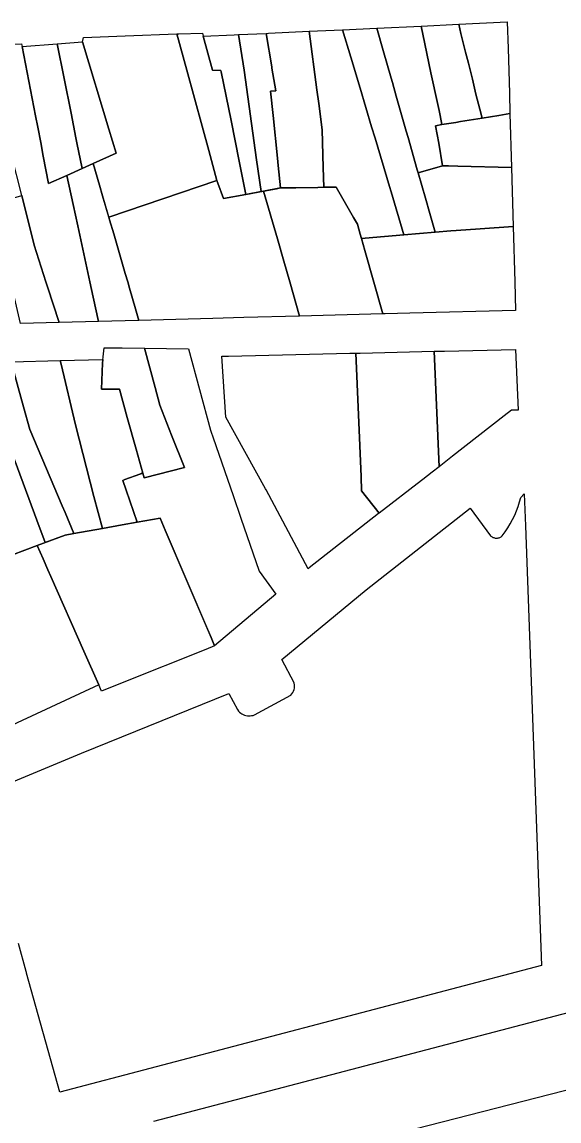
# Model space of a CAD drawing. Header units: metres. Extents: x 3 to 1027712, y 40 to 4430649.
# Drawn here: x 510495.7 to 510570.9, y 4411289 to 4411443 of the extents above; entities that cross this region are included whole.
import ezdxf

# ---------------------------------------------------------------- set-up
doc = ezdxf.new("R2010")
doc.units = ezdxf.units.M
doc.header["$MEASUREMENT"] = 0
doc.layers.add('A.ES.SDGC.CP.07003.cadastralparcel — CadastralParcel', color=1, linetype='Continuous')
doc.layers.add('Carreteras_5_km', color=2, linetype='Continuous', lineweight=30)

msp = doc.modelspace()

# ---------------------------------------------------------------- linework, layer by layer
at = {"layer": 'A.ES.SDGC.CP.07003.cadastralparcel — CadastralParcel', "color": 7, "linetype": 'Continuous', "flags": 128}
for points in [[(510530.21, 4411441.38), (510535.89, 4411441.65), (510536.98, 4411433.44), (510537.23, 4411431.52), (510537.72, 4411427.84), (510537.86, 4411422.56), (510537.93, 4411419.79), (510537.1, 4411419.78), (510534, 4411419.74), (510531.89, 4411419.71), (510531.56, 4411422.83), (510531.45, 4411423.88), (510530.82, 4411429.83), (510530.46, 4411433.25), (510531.23, 4411433.33), (510530.67, 4411436.49), (510530.64, 4411436.66), (510529.87, 4411441.36), (510530.21, 4411441.38)], [(510543.72, 4411412.68), (510543.22, 4411412.63), (510543.05, 4411413.23), (510542.66, 4411414.62), (510542.1, 4411415.58), (510540.8, 4411417.84), (510539.66, 4411419.81), (510538.32, 4411419.8), (510537.93, 4411419.79), (510537.86, 4411422.56), (510537.72, 4411427.84), (510537.23, 4411431.52), (510536.98, 4411433.44), (510535.89, 4411441.65), (510540.57, 4411441.87), (510541.73, 4411438.01), (510543.02, 4411433.68), (510544.63, 4411428.26), (510545.11, 4411426.68), (510547.13, 4411419.91), (510547.37, 4411419.14), (510549.16, 4411413.14), (510543.72, 4411412.68)], [(510549.16, 4411413.14), (510547.37, 4411419.14), (510547.13, 4411419.91), (510545.11, 4411426.68), (510544.63, 4411428.26), (510543.02, 4411433.68), (510541.73, 4411438.01), (510540.57, 4411441.87), (510545.36, 4411442.1), (510546.26, 4411438.95), (510547.37, 4411435.08), (510547.54, 4411434.47), (510548.08, 4411432.57), (510549.01, 4411429.31), (510549.49, 4411427.64), (510549.74, 4411426.78), (510551.03, 4411422.24), (510551.16, 4411421.8), (510552.16, 4411418.29), (510552.78, 4411416.14), (510553.53, 4411413.52), (510549.16, 4411413.14)], [(510545.36, 4411442.1), (510551.58, 4411442.39), (510552.1, 4411439.91), (510552.95, 4411435.84), (510553.89, 4411431.41), (510554.08, 4411430.53), (510554.22, 4411429.85), (510554.49, 4411428.57), (510553.57, 4411428.42), (510554.03, 4411425.99), (510554.58, 4411422.81), (510551.16, 4411421.8), (510551.03, 4411422.24), (510549.74, 4411426.78), (510549.49, 4411427.64), (510549.01, 4411429.31), (510548.08, 4411432.57), (510547.54, 4411434.47), (510547.37, 4411435.08), (510546.26, 4411438.95), (510545.36, 4411442.1)], [(510551.58, 4411442.39), (510556.83, 4411442.64), (510557.15, 4411441.35), (510557.8, 4411438.74), (510558.19, 4411437.17), (510558.74, 4411434.94), (510559.25, 4411432.85), (510559.78, 4411430.75), (510560.1, 4411429.48), (510557.08, 4411428.99), (510556.45, 4411428.89), (510554.49, 4411428.57), (510554.22, 4411429.85), (510554.08, 4411430.53), (510553.89, 4411431.41), (510552.95, 4411435.84), (510552.1, 4411439.91), (510551.58, 4411442.39)], [(510556.83, 4411442.64), (510563.64, 4411442.96), (510563.75, 4411439.22), (510563.93, 4411432.99), (510564.01, 4411430.11), (510562.43, 4411429.86), (510560.1, 4411429.48), (510559.78, 4411430.75), (510559.25, 4411432.85), (510558.74, 4411434.94), (510558.19, 4411437.17), (510557.8, 4411438.74), (510557.15, 4411441.35), (510556.83, 4411442.64)], [(510500.58, 4411439.9), (510504.14, 4411440.16), (510507.83, 4411427.95), (510508.84, 4411424.59), (510505.63, 4411423.14), (510504.07, 4411422.43), (510503.35, 4411426.03), (510503.21, 4411426.73), (510502.53, 4411430.16), (510500.58, 4411439.9)], [(510522.97, 4411420.75), (510507.83, 4411415.61), (510506.95, 4411418.61), (510506.52, 4411420.09), (510505.63, 4411423.14), (510508.84, 4411424.59), (510507.83, 4411427.95), (510504.14, 4411440.16), (510504.29, 4411440.8), (510510.13, 4411441.01), (510517.33, 4411441.28), (510518.76, 4411436.22), (510520.88, 4411428.36), (510521.82, 4411424.94), (510522.97, 4411420.75)], [(510523.1, 4411420.39), (510522.97, 4411420.75), (510521.82, 4411424.94), (510520.88, 4411428.36), (510518.76, 4411436.22), (510517.33, 4411441.28), (510517.62, 4411441.29), (510520.94, 4411441.41), (510521.06, 4411440.95), (510522.33, 4411436.22), (510523.53, 4411436.17), (510523.57, 4411435.98), (510524.95, 4411429.15), (510526.09, 4411423.46), (510527.03, 4411418.79), (510523.87, 4411418.2), (510523.1, 4411420.39)], [(510526.78, 4411436.21), (510528.53, 4411423.65), (510529.18, 4411419.2), (510527.03, 4411418.79), (510526.09, 4411423.46), (510524.95, 4411429.15), (510523.57, 4411435.98), (510523.53, 4411436.17), (510522.33, 4411436.22), (510521.06, 4411440.95), (510525.37, 4411441.15), (510525.98, 4411441.18), (510526.78, 4411436.21)], [(510531.23, 4411433.33), (510530.46, 4411433.25), (510530.82, 4411429.83), (510531.45, 4411423.88), (510531.56, 4411422.83), (510531.89, 4411419.71), (510529.5, 4411419.26), (510529.18, 4411419.2), (510528.53, 4411423.65), (510526.78, 4411436.21), (510525.98, 4411441.18), (510529.87, 4411441.36), (510530.64, 4411436.66), (510530.67, 4411436.49), (510531.23, 4411433.33)], [(510488.86, 4411439.55), (510495.61, 4411439.89), (510495.68, 4411439.54), (510497.56, 4411429.79), (510497.86, 4411428.22), (510498.28, 4411426.07), (510498.65, 4411424.17), (510499.39, 4411420.32), (510501.92, 4411421.46), (510502.81, 4411417.39), (510503.47, 4411414.37), (510503.89, 4411412.43), (510505.17, 4411406.55), (510505.63, 4411404.42), (510506.38, 4411400.99), (510500.85, 4411400.84), (510499.24, 4411405.86), (510499.02, 4411406.55), (510497.38, 4411411.67), (510495.64, 4411418.62), (510494.21, 4411424.33), (510493.11, 4411428.71), (510490.76, 4411434.7), (510488.86, 4411439.55)], [(510495.68, 4411439.54), (510500.58, 4411439.9), (510502.53, 4411430.16), (510503.21, 4411426.73), (510503.35, 4411426.03), (510504.07, 4411422.43), (510501.92, 4411421.46), (510499.39, 4411420.32), (510498.65, 4411424.17), (510498.28, 4411426.07), (510497.86, 4411428.22), (510497.56, 4411429.79), (510495.68, 4411439.54)], [(510562.43, 4411429.86), (510564.01, 4411430.11), (510564.22, 4411422.58), (510556.71, 4411422.76), (510555.4, 4411422.79), (510554.58, 4411422.81), (510554.03, 4411425.99), (510553.57, 4411428.42), (510554.49, 4411428.57), (510556.45, 4411428.89), (510557.08, 4411428.99), (510560.1, 4411429.48), (510562.43, 4411429.86)], [(510505.63, 4411423.14), (510506.52, 4411420.09), (510506.95, 4411418.61), (510507.94, 4411415.23), (510508.51, 4411413.27), (510510.13, 4411407.72), (510510.47, 4411406.55), (510510.73, 4411405.67), (510511.58, 4411402.74), (510512.05, 4411401.14), (510510.13, 4411401.09), (510506.38, 4411400.99), (510505.63, 4411404.42), (510505.17, 4411406.55), (510503.89, 4411412.43), (510503.47, 4411414.37), (510502.81, 4411417.39), (510501.92, 4411421.46), (510504.07, 4411422.43), (510505.63, 4411423.14)], [(510554.58, 4411422.81), (510555.4, 4411422.79), (510556.71, 4411422.76), (510564.22, 4411422.58), (510564.46, 4411414.32), (510559.83, 4411413.98), (510556.46, 4411413.73), (510555.74, 4411413.68), (510553.53, 4411413.52), (510552.78, 4411416.14), (510552.16, 4411418.29), (510551.16, 4411421.8), (510554.58, 4411422.81)], [(510523.1, 4411420.39), (510523.87, 4411418.2), (510527.03, 4411418.79), (510529.5, 4411419.26), (510531.43, 4411412.55), (510532.33, 4411409.43), (510533.16, 4411406.55), (510534.55, 4411401.74), (510526.75, 4411401.53), (510522.38, 4411401.42), (510512.05, 4411401.14), (510511.58, 4411402.74), (510510.73, 4411405.67), (510510.47, 4411406.55), (510510.13, 4411407.72), (510508.51, 4411413.27), (510507.94, 4411415.23), (510507.83, 4411415.61), (510522.97, 4411420.75), (510523.1, 4411420.39)], [(510492.57, 4411417.77), (510495.64, 4411418.62), (510497.38, 4411411.67), (510499.02, 4411406.55), (510499.24, 4411405.86), (510500.85, 4411400.84), (510495.44, 4411400.7), (510494.62, 4411404.37), (510494.14, 4411406.55), (510493.7, 4411408.54), (510492.75, 4411412.79), (510491.7, 4411417.53), (510492.57, 4411417.77)], [(510531.43, 4411412.55), (510529.5, 4411419.26), (510531.29, 4411419.59), (510531.89, 4411419.71), (510533.13, 4411419.72), (510533.73, 4411419.73), (510534, 4411419.74), (510537.1, 4411419.78), (510537.93, 4411419.79), (510538.32, 4411419.8), (510539.66, 4411419.81), (510540.8, 4411417.84), (510542.1, 4411415.58), (510542.66, 4411414.62), (510543.05, 4411413.23), (510543.22, 4411412.63), (510543.69, 4411410.95), (510546.2, 4411402.05), (510534.55, 4411401.74), (510533.16, 4411406.55), (510532.33, 4411409.43), (510531.43, 4411412.55)], [(510543.72, 4411412.68), (510549.16, 4411413.14), (510553.53, 4411413.52), (510555.74, 4411413.68), (510556.46, 4411413.73), (510559.83, 4411413.98), (510564.46, 4411414.32), (510564.68, 4411406.55), (510564.79, 4411402.55), (510550, 4411402.15), (510546.51, 4411402.06), (510546.2, 4411402.05), (510543.69, 4411410.95), (510543.22, 4411412.63), (510543.72, 4411412.68)], [(510512.83, 4411397.24), (510514.3, 4411391.73), (510514.95, 4411389.27), (510516.61, 4411385.07), (510518.4, 4411380.54), (510512.76, 4411379.07), (510512.57, 4411379.75), (510511.65, 4411383.08), (510510.41, 4411387.56), (510509.33, 4411391.49), (510506.82, 4411391.49), (510506.93, 4411395.15), (510507.07, 4411396.44), (510507.17, 4411397.31), (510509.69, 4411397.28), (510512.83, 4411397.24)], [(510512.83, 4411397.24), (510518.98, 4411397.15), (510522.07, 4411385.78), (510522.12, 4411385.63), (510522.45, 4411384.68), (510525.22, 4411376.63), (510526.32, 4411373.42), (510528.87, 4411366.02), (510531.23, 4411362.79), (510522.64, 4411355.52), (510522.14, 4411356.69), (510515.71, 4411371.74), (510515, 4411373.41), (510511.79, 4411372.85), (510510.24, 4411377.36), (510509.77, 4411378.73), (510510.07, 4411378.84), (510512.16, 4411379.6), (510512.57, 4411379.75), (510512.76, 4411379.07), (510518.4, 4411380.54), (510516.61, 4411385.07), (510514.95, 4411389.27), (510514.3, 4411391.73), (510512.83, 4411397.24)], [(510554.11, 4411380.64), (510553.41, 4411396.81), (510554.83, 4411396.84), (510564.78, 4411397.07), (510565.15, 4411388.58), (510564.22, 4411388.56), (510563.22, 4411387.77), (510555.98, 4411382.1), (510554.11, 4411380.64)], [(510494.28, 4411394.82), (510495.13, 4411391.75), (510495.88, 4411389.02), (510496.76, 4411385.85), (510501.29, 4411375.17), (510501.69, 4411374.23), (510502.93, 4411371.29), (510501.7, 4411371.07), (510498.92, 4411370.03), (510497.75, 4411373.17), (510493.43, 4411384.76), (510492.93, 4411384.59), (510492.34, 4411386.12), (510491.87, 4411387.34), (510491.67, 4411387.88), (510489.62, 4411393.2), (510489.04, 4411394.69), (510488.83, 4411395.24), (510494.13, 4411395.36), (510494.28, 4411394.82)], [(510506.94, 4411372), (510502.93, 4411371.29), (510501.69, 4411374.23), (510501.29, 4411375.17), (510496.76, 4411385.85), (510495.88, 4411389.02), (510495.13, 4411391.75), (510494.28, 4411394.82), (510494.13, 4411395.36), (510501.01, 4411395.51), (510501.16, 4411395), (510503.14, 4411386.51), (510505.73, 4411376.45), (510506.94, 4411372)], [(510506.94, 4411372), (510505.73, 4411376.45), (510503.14, 4411386.51), (510501.16, 4411395), (510501.01, 4411395.51), (510506.99, 4411395.65), (510506.93, 4411395.15), (510506.82, 4411391.49), (510509.33, 4411391.49), (510510.41, 4411387.56), (510511.65, 4411383.08), (510512.57, 4411379.75), (510512.37, 4411379.68), (510512.16, 4411379.6), (510510.07, 4411378.84), (510509.77, 4411378.73), (510510.24, 4411377.36), (510511.79, 4411372.85), (510509.69, 4411372.48), (510506.94, 4411372)], [(510535.89, 4411366.45), (510535.74, 4411366.33), (510529.84, 4411377.4), (510529.75, 4411377.55), (510524.21, 4411387.59), (510523.66, 4411396.11), (510524.01, 4411396.12), (510524.6, 4411396.13), (510541.59, 4411396.53), (510542.34, 4411396.55), (510542.4, 4411396.55), (510543.15, 4411379.25), (510543.23, 4411377.26), (510545.67, 4411374.13), (510545.59, 4411374.07), (510535.89, 4411366.45)], [(510543.15, 4411379.25), (510542.4, 4411396.55), (510542.46, 4411396.55), (510542.63, 4411396.55), (510543.05, 4411396.56), (510553.41, 4411396.81), (510554.11, 4411380.64), (510553.1, 4411379.86), (510551.81, 4411378.87), (510551.62, 4411378.72), (510545.67, 4411374.13), (510543.23, 4411377.26), (510543.15, 4411379.25)], [(510489.04, 4411394.69), (510491.87, 4411387.34), (510492.34, 4411386.12), (510492.93, 4411384.59), (510493.43, 4411384.76), (510497.75, 4411373.17), (510498.92, 4411370.03), (510498.66, 4411369.93), (510497.79, 4411369.6), (510492.62, 4411367.65), (510491.55, 4411371.02), (510489.02, 4411379.01), (510487.04, 4411385.27), (510484.1, 4411394.56), (510483.92, 4411395.13), (510488.83, 4411395.24), (510489.04, 4411394.69)], [(510522.64, 4411355.52), (510521.4, 4411355.02), (510509.69, 4411350.35), (510506.8, 4411349.2), (510506.41, 4411350.09), (510504.34, 4411354.79), (510499.72, 4411365.24), (510499.3, 4411366.19), (510498.61, 4411367.75), (510497.79, 4411369.6), (510498.66, 4411369.93), (510501.7, 4411371.07), (510502.93, 4411371.29), (510506.94, 4411372), (510509.69, 4411372.48), (510511.79, 4411372.85), (510515, 4411373.41), (510515.71, 4411371.74), (510521.63, 4411357.89), (510522.14, 4411356.69), (510522.64, 4411355.52)], [(510485.29, 4411364.89), (510492.62, 4411367.65), (510497.79, 4411369.6), (510498.61, 4411367.75), (510499.3, 4411366.19), (510499.72, 4411365.24), (510504.34, 4411354.79), (510506.41, 4411350.09), (510484.19, 4411339.77), (510478.93, 4411340.14), (510469.43, 4411348.47), (510474.52, 4411353.73), (510481.02, 4411360.72), (510482.89, 4411362.55), (510483.82, 4411363.46), (510485.29, 4411364.89)]]:
    msp.add_lwpolyline(points, close=True, dxfattribs=at)
for points in [[(510488.27, 4411333.98), (510503.99, 4411340.52), (510524.63, 4411348.85), (510525.83, 4411346.6), (510526, 4411346.38), (510526.14, 4411346.24), (510526.3, 4411346.11), (510526.47, 4411346), (510526.65, 4411345.91), (510526.83, 4411345.83), (510527.03, 4411345.78), (510527.23, 4411345.74), (510527.43, 4411345.73), (510527.64, 4411345.73), (510527.83, 4411345.76), (510528.03, 4411345.8), (510528.22, 4411345.87), (510533.31, 4411348.65), (510533.46, 4411348.81), (510533.6, 4411349), (510533.7, 4411349.2), (510533.78, 4411349.41), (510533.83, 4411349.63), (510533.85, 4411349.85), (510533.84, 4411350.08), (510533.8, 4411350.3), (510533.79, 4411350.35), (510532.08, 4411353.61), (510543.87, 4411363.38), (510558.44, 4411374.85), (510561.3, 4411370.97), (510561.35, 4411370.92), (510561.44, 4411370.85), (510561.53, 4411370.8), (510561.63, 4411370.74), (510561.73, 4411370.7), (510561.83, 4411370.67), (510561.94, 4411370.65), (510562.05, 4411370.64), (510562.15, 4411370.64), (510562.26, 4411370.65), (510562.37, 4411370.66), (510562.48, 4411370.69), (510562.58, 4411370.73), (510562.68, 4411370.78), (510562.77, 4411370.83), (510562.86, 4411370.9), (510562.94, 4411370.97), (510563.35, 4411371.53), (510563.72, 4411372.08), (510564.06, 4411372.65), (510564.38, 4411373.24), (510564.67, 4411373.84), (510564.92, 4411374.45), (510565.15, 4411375.08), (510565.35, 4411375.71), (510565.52, 4411376.35), (510565.52, 4411376.35), (510566.01, 4411376.82), (510566.18, 4411372.34), (510568.42, 4411310.73), (510500.96, 4411293.02), (510496.31, 4411309.67), (510496.29, 4411309.79), (510496.24, 4411309.91), (510495.15, 4411313.82)], [(510571.72, 4411282.27), (510567.78, 4411281.13), (510565.79, 4411280.55), (510562.33, 4411279.55), (510563.25, 4411276.37), (510565.27, 4411268.3), (510566.93, 4411262.58), (510567.32, 4411261.22), (510568.66, 4411257.1), (510568.67, 4411257.07), (510568.67, 4411257.07), (510561.84, 4411253.61), (510560.19, 4411252.77), (510560, 4411253.48), (510559.72, 4411254.52), (510558.31, 4411259.04), (510553.93, 4411273.69), (510550.19, 4411286.16), (510549.75, 4411287.63), (510550.22, 4411287.75), (510550.68, 4411287.87), (510573.47, 4411293.71)]]:
    msp.add_lwpolyline(points, dxfattribs=at)
at = {"layer": 'Carreteras_5_km'}
msp.add_line((510514.14, 4411288.94, 10.58), (510572.33, 4411304.21, 9.33), dxfattribs=at)
msp.add_line((510514.14, 4411288.94, 10.58), (510572.33, 4411304.21, 9.33), dxfattribs=at)

doc.saveas('drawing.dxf')
